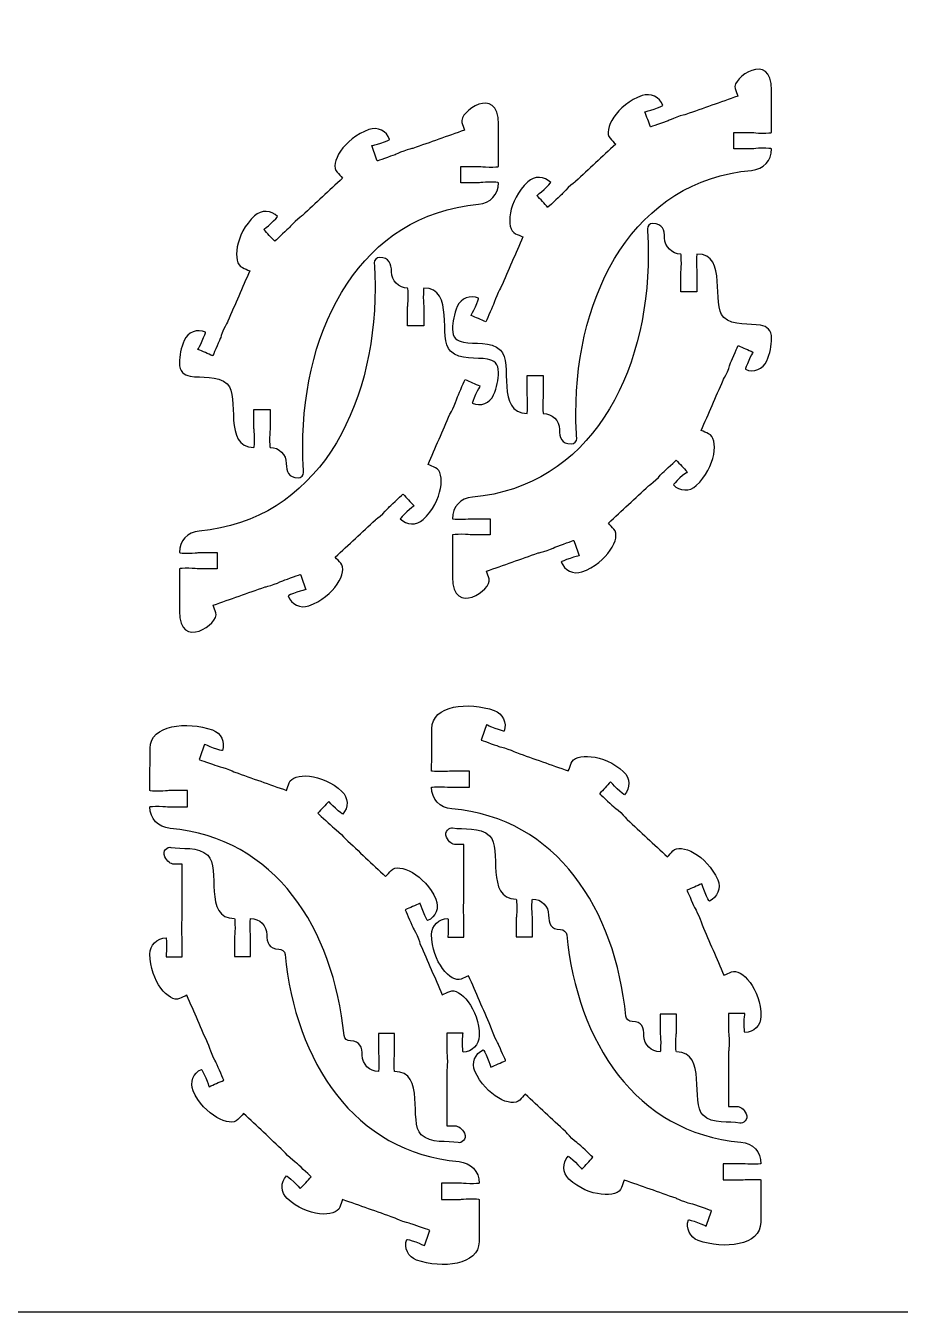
# Model space of a CAD drawing. Extents: x 0 to 580, y 0 to 450.
# Drawn here: x 255.8 to 418, y 0.2 to 238.6 of the extents above; entities that cross this region are included whole.
import ezdxf

# ---------------------------------------------------------------- set-up
doc = ezdxf.new("R2010")
doc.units = 0
doc.header["$MEASUREMENT"] = 0
doc.layers.add('DEFAULT', color=18, linetype='CONTINUOUS')

msp = doc.modelspace()

# ---------------------------------------------------------------- linework, layer by layer
at = {"layer": 'DEFAULT', "color": 18}
msp.add_lwpolyline([(580.18, 0.18), (0.18, 0.18), (0.18, 450.18), (580.18, 450.18)], close=True, dxfattribs=at)
at = {"layer": 'DEFAULT', "color": 1}
for points, knots in [([(354.82, 163.76), (354.82, 165.42), (353.47, 166.76), (351.82, 166.76), (351.76, 166.76), (351.72, 167.54), (351.72, 168.51), (351.72, 169.48), (351.82, 170.09), (351.82, 170.26), (351.82, 171.43), (351.82, 172.6), (351.82, 173.76), (350.82, 173.76), (349.82, 173.76), (348.82, 173.76), (348.82, 172.6), (348.82, 171.43), (348.82, 170.26), (348.82, 170.09), (348.92, 169.48), (348.92, 168.51), (348.92, 167.54), (348.87, 166.76), (348.82, 166.76), (342.93, 166.76), (346.31, 176.17), (343.87, 178.5), (342.09, 180.19), (339.04, 179.57), (337.02, 179.96), (335.82, 180.19), (334.98, 180.78), (334.98, 182.4), (335, 183.74), (335.27, 185.18), (335.88, 186.58), (336.54, 188.1), (338.31, 188.79), (339.83, 188.13), (339.88, 188.11), (339.61, 187.37), (339.22, 186.49), (338.83, 185.6), (338.5, 185.08), (338.43, 184.92), (339.35, 184.52), (340.26, 184.12), (341.18, 183.72), (341.18, 183.72), (342.23, 186.13), (342.58, 186.93), (342.65, 187.1), (342.8, 187.69), (343.19, 188.58), (343.57, 189.47), (343.92, 190.02), (343.97, 190.14), (345.33, 193.25), (346.68, 196.36), (348.04, 199.47), (347.58, 199.67), (347.12, 199.87), (346.66, 200.07), (344.77, 200.89), (345.29, 206.28), (348.95, 209.68), (350.16, 210.81), (352.05, 210.75), (353.19, 209.53), (353.22, 209.49), (352.68, 208.93), (351.97, 208.27), (351.26, 207.61), (350.75, 207.27), (350.63, 207.15), (351.31, 206.42), (351.99, 205.68), (352.67, 204.95), (352.67, 204.95), (354.59, 206.74), (355.23, 207.34), (355.36, 207.46), (355.73, 207.94), (356.44, 208.6), (357.15, 209.26), (357.7, 209.63), (357.79, 209.72), (360.27, 212.03), (362.76, 214.35), (365.24, 216.66), (364.9, 217.02), (364.56, 217.39), (364.21, 217.76), (362.8, 219.27), (365.43, 224), (370.15, 225.66), (371.71, 226.21), (373.42, 225.39), (373.98, 223.83), (373.99, 223.78), (373.27, 223.48), (372.36, 223.15), (371.45, 222.83), (370.84, 222.73), (370.67, 222.67), (371.01, 221.72), (371.34, 220.78), (371.67, 219.84), (371.67, 219.84), (374.15, 220.71), (374.97, 221), (375.14, 221.06), (375.68, 221.35), (376.59, 221.67), (377.5, 222), (378.15, 222.12), (378.27, 222.17), (381.47, 223.29), (384.67, 224.42), (387.87, 225.55), (387.7, 226.02), (387.53, 226.49), (387.37, 226.96), (386.68, 228.91), (394.15, 234.11), (394.15, 226.65), (394.15, 224.03), (394.15, 221.42), (394.15, 218.81), (394.15, 218.75), (393.37, 218.7), (392.4, 218.7), (391.44, 218.7), (390.83, 218.81), (390.65, 218.81), (389.49, 218.81), (388.32, 218.81), (387.15, 218.81), (387.15, 217.81), (387.15, 216.81), (387.15, 215.8), (388.32, 215.8), (389.49, 215.8), (390.65, 215.8), (390.83, 215.8), (391.44, 215.91), (392.4, 215.91), (393.37, 215.91), (394.15, 215.86), (394.15, 215.8), (394.15, 213.59), (392.66, 212), (390.45, 211.8), (368.78, 209.91), (357.86, 189.27), (357.86, 166.76), (357.86, 165.2), (357.91, 163.65), (358.02, 162.12), (358.06, 161.55), (357.57, 161.12), (357.01, 161.12), (355.2, 161.12), (354.82, 162.3), (354.82, 163.76)], [1, 1, 1, 1, 2, 2, 2, 3, 3, 3, 4, 4, 4, 13.921, 13.921, 13.921, 22.425, 22.425, 22.425, 32.346, 32.346, 32.346, 33.346, 33.346, 33.346, 34.346, 34.346, 34.346, 35.346, 35.346, 35.346, 36.346, 36.346, 36.346, 37.346, 37.346, 37.346, 38.346, 38.346, 38.346, 39.346, 39.346, 39.346, 40.346, 40.346, 40.346, 41.346, 41.346, 41.346, 49.845653, 49.845653, 49.845653, 50.845653, 50.845653, 50.845653, 51.845653, 51.845653, 51.845653, 52.845653, 52.845653, 52.845653, 81.686319, 81.686319, 81.686319, 85.931563, 85.931563, 85.931563, 86.931563, 86.931563, 86.931563, 87.931563, 87.931563, 87.931563, 88.931563, 88.931563, 88.931563, 89.931563, 89.931563, 89.931563, 98.429357, 98.429357, 98.429357, 99.429357, 99.429357, 99.429357, 100.429357, 100.429357, 100.429357, 101.429357, 101.429357, 101.429357, 130.276327, 130.276327, 130.276327, 134.528633, 134.528633, 134.528633, 135.528633, 135.528633, 135.528633, 136.528633, 136.528633, 136.528633, 137.528633, 137.528633, 137.528633, 138.528633, 138.528633, 138.528633, 147.033296, 147.033296, 147.033296, 148.033296, 148.033296, 148.033296, 149.033296, 149.033296, 149.033296, 150.033296, 150.033296, 150.033296, 178.87438, 178.87438, 178.87438, 183.128378, 183.128378, 183.128378, 184.128378, 184.128378, 184.128378, 206.348378, 206.348378, 206.348378, 207.348378, 207.348378, 207.348378, 208.348378, 208.348378, 208.348378, 218.268378, 218.268378, 218.268378, 226.778378, 226.778378, 226.778378, 236.698378, 236.698378, 236.698378, 237.698378, 237.698378, 237.698378, 238.698378, 238.698378, 238.698378, 239.698378, 239.698378, 239.698378, 240.698378, 240.698378, 240.698378, 241.698378, 241.698378, 241.698378, 242.698378, 242.698378, 242.698378, 243.698378, 243.698378, 243.698378, 243.698378]), ([(304.17, 157.47), (304.17, 159.13), (302.83, 160.47), (301.17, 160.47), (301.12, 160.47), (301.07, 161.26), (301.07, 162.22), (301.07, 163.19), (301.17, 163.8), (301.17, 163.97), (301.17, 165.14), (301.17, 166.31), (301.17, 167.47), (300.17, 167.47), (299.17, 167.47), (298.17, 167.47), (298.17, 166.31), (298.17, 165.14), (298.17, 163.97), (298.17, 163.8), (298.27, 163.19), (298.27, 162.22), (298.27, 161.26), (298.23, 160.47), (298.17, 160.47), (292.29, 160.47), (295.66, 169.88), (293.22, 172.21), (291.44, 173.9), (288.39, 173.28), (286.37, 173.67), (285.17, 173.9), (284.34, 174.49), (284.34, 176.11), (284.36, 177.45), (284.63, 178.89), (285.23, 180.29), (285.89, 181.81), (287.66, 182.5), (289.18, 181.84), (289.23, 181.82), (288.96, 181.08), (288.57, 180.2), (288.19, 179.31), (287.86, 178.79), (287.79, 178.63), (288.7, 178.23), (289.62, 177.83), (290.53, 177.43), (290.53, 177.43), (291.58, 179.84), (291.93, 180.64), (292, 180.81), (292.15, 181.4), (292.54, 182.29), (292.93, 183.18), (293.28, 183.73), (293.33, 183.85), (294.68, 186.96), (296.04, 190.07), (297.39, 193.18), (296.93, 193.38), (296.48, 193.58), (296.02, 193.78), (294.12, 194.6), (294.64, 199.99), (298.3, 203.39), (299.52, 204.52), (301.41, 204.46), (302.54, 203.24), (302.58, 203.2), (302.04, 202.64), (301.33, 201.98), (300.62, 201.32), (300.11, 200.98), (299.98, 200.86), (300.66, 200.13), (301.34, 199.39), (302.02, 198.66), (302.02, 198.66), (303.94, 200.45), (304.58, 201.05), (304.72, 201.17), (305.09, 201.65), (305.8, 202.31), (306.51, 202.97), (307.05, 203.34), (307.15, 203.43), (309.63, 205.74), (312.11, 208.06), (314.59, 210.37), (314.25, 210.73), (313.91, 211.1), (313.57, 211.47), (312.16, 212.98), (314.79, 217.71), (319.5, 219.37), (321.07, 219.92), (322.78, 219.1), (323.33, 217.54), (323.35, 217.49), (322.63, 217.19), (321.71, 216.86), (320.8, 216.54), (320.19, 216.44), (320.03, 216.38), (320.36, 215.43), (320.69, 214.49), (321.03, 213.55), (321.03, 213.55), (323.5, 214.42), (324.33, 214.71), (324.49, 214.77), (325.03, 215.06), (325.95, 215.39), (326.86, 215.71), (327.5, 215.83), (327.63, 215.88), (330.83, 217), (334.03, 218.13), (337.22, 219.26), (337.06, 219.73), (336.89, 220.2), (336.72, 220.67), (336.04, 222.62), (343.51, 227.82), (343.51, 220.36), (343.51, 217.74), (343.51, 215.13), (343.51, 212.52), (343.51, 212.46), (342.72, 212.41), (341.76, 212.41), (340.79, 212.41), (340.18, 212.52), (340.01, 212.52), (338.84, 212.52), (337.67, 212.52), (336.51, 212.52), (336.51, 211.52), (336.51, 210.52), (336.51, 209.51), (337.67, 209.51), (338.84, 209.51), (340.01, 209.51), (340.18, 209.51), (340.79, 209.62), (341.76, 209.62), (342.72, 209.62), (343.51, 209.57), (343.51, 209.51), (343.51, 207.3), (342.01, 205.71), (339.81, 205.51), (318.13, 203.62), (307.21, 182.98), (307.21, 160.47), (307.21, 158.91), (307.27, 157.36), (307.37, 155.83), (307.41, 155.26), (306.92, 154.83), (306.37, 154.83), (304.56, 154.83), (304.17, 156.01), (304.17, 157.47)], [1, 1, 1, 1, 2, 2, 2, 3, 3, 3, 4, 4, 4, 13.922, 13.922, 13.922, 22.426, 22.426, 22.426, 32.348, 32.348, 32.348, 33.348, 33.348, 33.348, 34.348, 34.348, 34.348, 35.348, 35.348, 35.348, 36.348, 36.348, 36.348, 37.348, 37.348, 37.348, 38.348, 38.348, 38.348, 39.348, 39.348, 39.348, 40.348, 40.348, 40.348, 41.348, 41.348, 41.348, 49.847653, 49.847653, 49.847653, 50.847653, 50.847653, 50.847653, 51.847653, 51.847653, 51.847653, 52.847653, 52.847653, 52.847653, 81.688319, 81.688319, 81.688319, 85.933563, 85.933563, 85.933563, 86.933563, 86.933563, 86.933563, 87.933563, 87.933563, 87.933563, 88.933563, 88.933563, 88.933563, 89.933563, 89.933563, 89.933563, 98.431357, 98.431357, 98.431357, 99.431357, 99.431357, 99.431357, 100.431357, 100.431357, 100.431357, 101.431357, 101.431357, 101.431357, 130.278327, 130.278327, 130.278327, 134.530633, 134.530633, 134.530633, 135.530633, 135.530633, 135.530633, 136.530633, 136.530633, 136.530633, 137.530633, 137.530633, 137.530633, 138.530633, 138.530633, 138.530633, 147.035296, 147.035296, 147.035296, 148.035296, 148.035296, 148.035296, 149.035296, 149.035296, 149.035296, 150.035296, 150.035296, 150.035296, 178.87638, 178.87638, 178.87638, 183.130378, 183.130378, 183.130378, 184.130378, 184.130378, 184.130378, 206.350378, 206.350378, 206.350378, 207.350378, 207.350378, 207.350378, 208.350378, 208.350378, 208.350378, 218.270378, 218.270378, 218.270378, 226.780378, 226.780378, 226.780378, 236.700378, 236.700378, 236.700378, 237.700378, 237.700378, 237.700378, 238.700378, 238.700378, 238.700378, 239.700378, 239.700378, 239.700378, 240.700378, 240.700378, 240.700378, 241.700378, 241.700378, 241.700378, 242.700378, 242.700378, 242.700378, 243.700378, 243.700378, 243.700378, 243.700378]), ([(374.32, 199.29), (374.32, 197.63), (375.66, 196.29), (377.32, 196.29), (377.37, 196.29), (377.42, 195.51), (377.42, 194.54), (377.42, 193.57), (377.32, 192.97), (377.32, 192.79), (377.32, 191.63), (377.32, 190.46), (377.32, 189.29), (378.32, 189.29), (379.32, 189.29), (380.32, 189.29), (380.32, 190.46), (380.32, 191.63), (380.32, 192.79), (380.32, 192.97), (380.22, 193.57), (380.22, 194.54), (380.22, 195.51), (380.26, 196.29), (380.32, 196.29), (386.2, 196.29), (382.83, 186.88), (385.27, 184.56), (387.05, 182.87), (390.1, 183.48), (392.12, 183.09), (393.31, 182.86), (394.15, 182.28), (394.15, 180.66), (394.13, 179.32), (393.86, 177.87), (393.26, 176.48), (392.6, 174.96), (390.83, 174.26), (389.31, 174.93), (389.26, 174.95), (389.53, 175.68), (389.92, 176.57), (390.3, 177.45), (390.63, 177.97), (390.7, 178.13), (389.79, 178.53), (388.87, 178.93), (387.96, 179.33), (387.96, 179.33), (386.91, 176.93), (386.56, 176.12), (386.49, 175.96), (386.34, 175.37), (385.95, 174.48), (385.56, 173.59), (385.21, 173.03), (385.16, 172.91), (383.81, 169.81), (382.45, 166.7), (381.1, 163.59), (381.56, 163.39), (382.01, 163.19), (382.47, 162.99), (384.37, 162.16), (383.85, 156.78), (380.19, 153.37), (378.97, 152.24), (377.08, 152.31), (375.95, 153.52), (375.91, 153.56), (376.45, 154.13), (377.16, 154.79), (377.87, 155.44), (378.38, 155.79), (378.51, 155.91), (377.83, 156.64), (377.15, 157.37), (376.47, 158.1), (376.47, 158.1), (374.55, 156.31), (373.91, 155.72), (373.77, 155.6), (373.4, 155.11), (372.69, 154.45), (371.98, 153.79), (371.44, 153.42), (371.34, 153.33), (368.86, 151.02), (366.38, 148.71), (363.9, 146.4), (364.24, 146.03), (364.58, 145.66), (364.92, 145.3), (366.33, 143.79), (363.7, 139.05), (358.99, 137.39), (357.42, 136.84), (355.71, 137.66), (355.16, 139.22), (355.14, 139.27), (355.86, 139.58), (356.78, 139.9), (357.69, 140.22), (358.29, 140.33), (358.46, 140.39), (358.13, 141.33), (357.8, 142.27), (357.46, 143.22), (357.46, 143.22), (354.99, 142.34), (354.16, 142.05), (354, 141.99), (353.46, 141.7), (352.54, 141.38), (351.63, 141.06), (350.99, 140.93), (350.86, 140.89), (347.66, 139.76), (344.46, 138.63), (341.27, 137.51), (341.43, 137.03), (341.6, 136.56), (341.77, 136.09), (342.45, 134.14), (334.98, 128.95), (334.98, 136.41), (334.98, 139.02), (334.98, 141.63), (334.98, 144.25), (334.98, 144.3), (335.77, 144.35), (336.73, 144.35), (337.7, 144.35), (338.31, 144.25), (338.48, 144.25), (339.65, 144.25), (340.82, 144.25), (341.98, 144.25), (341.98, 145.25), (341.98, 146.25), (341.98, 147.25), (340.82, 147.25), (339.65, 147.25), (338.48, 147.25), (338.31, 147.25), (337.7, 147.15), (336.73, 147.15), (335.77, 147.15), (334.98, 147.19), (334.98, 147.25), (334.98, 149.46), (336.48, 151.06), (338.68, 151.25), (360.36, 153.15), (371.28, 173.79), (371.28, 196.29), (371.28, 197.85), (371.22, 199.4), (371.12, 200.94), (371.08, 201.5), (371.57, 201.94), (372.12, 201.94), (373.93, 201.94), (374.32, 200.75), (374.32, 199.29)], [1, 1, 1, 1, 2, 2, 2, 3, 3, 3, 4, 4, 4, 13.921, 13.921, 13.921, 22.425, 22.425, 22.425, 32.346, 32.346, 32.346, 33.346, 33.346, 33.346, 34.346, 34.346, 34.346, 35.346, 35.346, 35.346, 36.346, 36.346, 36.346, 37.346, 37.346, 37.346, 38.346, 38.346, 38.346, 39.346, 39.346, 39.346, 40.346, 40.346, 40.346, 41.346, 41.346, 41.346, 49.845653, 49.845653, 49.845653, 50.845653, 50.845653, 50.845653, 51.845653, 51.845653, 51.845653, 52.845653, 52.845653, 52.845653, 81.686319, 81.686319, 81.686319, 85.931563, 85.931563, 85.931563, 86.931563, 86.931563, 86.931563, 87.931563, 87.931563, 87.931563, 88.931563, 88.931563, 88.931563, 89.931563, 89.931563, 89.931563, 98.429357, 98.429357, 98.429357, 99.429357, 99.429357, 99.429357, 100.429357, 100.429357, 100.429357, 101.429357, 101.429357, 101.429357, 130.276327, 130.276327, 130.276327, 134.528633, 134.528633, 134.528633, 135.528633, 135.528633, 135.528633, 136.528633, 136.528633, 136.528633, 137.528633, 137.528633, 137.528633, 138.528633, 138.528633, 138.528633, 147.033296, 147.033296, 147.033296, 148.033296, 148.033296, 148.033296, 149.033296, 149.033296, 149.033296, 150.033296, 150.033296, 150.033296, 178.87438, 178.87438, 178.87438, 183.128378, 183.128378, 183.128378, 184.128378, 184.128378, 184.128378, 206.348378, 206.348378, 206.348378, 207.348378, 207.348378, 207.348378, 208.348378, 208.348378, 208.348378, 218.268378, 218.268378, 218.268378, 226.778378, 226.778378, 226.778378, 236.698378, 236.698378, 236.698378, 237.698378, 237.698378, 237.698378, 238.698378, 238.698378, 238.698378, 239.698378, 239.698378, 239.698378, 240.698378, 240.698378, 240.698378, 241.698378, 241.698378, 241.698378, 242.698378, 242.698378, 242.698378, 243.698378, 243.698378, 243.698378, 243.698378]), ([(323.67, 193), (323.67, 191.34), (325.01, 190), (326.67, 190), (326.73, 190), (326.77, 189.22), (326.77, 188.25), (326.77, 187.29), (326.67, 186.68), (326.67, 186.5), (326.67, 185.34), (326.67, 184.17), (326.67, 183), (327.67, 183), (328.67, 183), (329.67, 183), (329.67, 184.17), (329.67, 185.34), (329.67, 186.5), (329.67, 186.68), (329.57, 187.29), (329.57, 188.25), (329.57, 189.22), (329.62, 190), (329.67, 190), (335.56, 190), (332.18, 180.59), (334.62, 178.27), (336.4, 176.58), (339.45, 177.19), (341.47, 176.8), (342.67, 176.57), (343.51, 175.99), (343.51, 174.37), (343.49, 173.03), (343.22, 171.58), (342.61, 170.19), (341.95, 168.67), (340.18, 167.97), (338.66, 168.64), (338.61, 168.66), (338.88, 169.39), (339.27, 170.28), (339.66, 171.16), (339.99, 171.68), (340.06, 171.84), (339.14, 172.24), (338.23, 172.64), (337.31, 173.04), (337.31, 173.04), (336.26, 170.64), (335.91, 169.83), (335.84, 169.67), (335.69, 169.08), (335.3, 168.19), (334.92, 167.3), (334.57, 166.74), (334.52, 166.62), (333.16, 163.52), (331.81, 160.41), (330.45, 157.3), (330.91, 157.1), (331.37, 156.9), (331.83, 156.7), (333.72, 155.87), (333.2, 150.49), (329.54, 147.08), (328.33, 145.95), (326.44, 146.02), (325.3, 147.23), (325.27, 147.27), (325.81, 147.84), (326.52, 148.5), (327.23, 149.16), (327.74, 149.5), (327.86, 149.62), (327.18, 150.35), (326.5, 151.08), (325.82, 151.81), (325.82, 151.81), (323.9, 150.02), (323.26, 149.43), (323.13, 149.31), (322.76, 148.82), (322.05, 148.16), (321.34, 147.5), (320.79, 147.13), (320.7, 147.04), (318.22, 144.73), (315.73, 142.42), (313.25, 140.11), (313.59, 139.74), (313.93, 139.37), (314.27, 139.01), (315.69, 137.5), (313.06, 132.77), (308.34, 131.1), (306.78, 130.55), (305.07, 131.37), (304.51, 132.93), (304.5, 132.98), (305.22, 133.29), (306.13, 133.61), (307.04, 133.93), (307.65, 134.04), (307.82, 134.1), (307.48, 135.04), (307.15, 135.98), (306.82, 136.93), (306.82, 136.93), (304.34, 136.05), (303.52, 135.76), (303.35, 135.7), (302.81, 135.41), (301.9, 135.09), (300.99, 134.77), (300.34, 134.64), (300.22, 134.6), (297.02, 133.47), (293.82, 132.34), (290.62, 131.22), (290.79, 130.74), (290.96, 130.27), (291.12, 129.8), (291.81, 127.85), (284.34, 122.66), (284.34, 130.12), (284.34, 132.73), (284.34, 135.35), (284.34, 137.96), (284.34, 138.01), (285.12, 138.06), (286.09, 138.06), (287.05, 138.06), (287.66, 137.96), (287.84, 137.96), (289, 137.96), (290.17, 137.96), (291.34, 137.96), (291.34, 138.96), (291.34, 139.96), (291.34, 140.96), (290.17, 140.96), (289, 140.96), (287.84, 140.96), (287.66, 140.96), (287.05, 140.86), (286.09, 140.86), (285.12, 140.86), (284.34, 140.9), (284.34, 140.96), (284.34, 143.17), (285.83, 144.77), (288.04, 144.96), (309.71, 146.86), (320.63, 167.5), (320.63, 190), (320.63, 191.56), (320.58, 193.11), (320.47, 194.65), (320.43, 195.21), (320.92, 195.65), (321.47, 195.65), (323.28, 195.65), (323.67, 194.47), (323.67, 193)], [1, 1, 1, 1, 2, 2, 2, 3, 3, 3, 4, 4, 4, 13.921, 13.921, 13.921, 22.425, 22.425, 22.425, 32.346, 32.346, 32.346, 33.346, 33.346, 33.346, 34.346, 34.346, 34.346, 35.346, 35.346, 35.346, 36.346, 36.346, 36.346, 37.346, 37.346, 37.346, 38.346, 38.346, 38.346, 39.346, 39.346, 39.346, 40.346, 40.346, 40.346, 41.346, 41.346, 41.346, 49.845653, 49.845653, 49.845653, 50.845653, 50.845653, 50.845653, 51.845653, 51.845653, 51.845653, 52.845653, 52.845653, 52.845653, 81.686319, 81.686319, 81.686319, 85.931563, 85.931563, 85.931563, 86.931563, 86.931563, 86.931563, 87.931563, 87.931563, 87.931563, 88.931563, 88.931563, 88.931563, 89.931563, 89.931563, 89.931563, 98.429357, 98.429357, 98.429357, 99.429357, 99.429357, 99.429357, 100.429357, 100.429357, 100.429357, 101.429357, 101.429357, 101.429357, 130.276327, 130.276327, 130.276327, 134.528633, 134.528633, 134.528633, 135.528633, 135.528633, 135.528633, 136.528633, 136.528633, 136.528633, 137.528633, 137.528633, 137.528633, 138.528633, 138.528633, 138.528633, 147.033296, 147.033296, 147.033296, 148.033296, 148.033296, 148.033296, 149.033296, 149.033296, 149.033296, 150.033296, 150.033296, 150.033296, 178.87438, 178.87438, 178.87438, 183.128378, 183.128378, 183.128378, 184.128378, 184.128378, 184.128378, 206.348378, 206.348378, 206.348378, 207.348378, 207.348378, 207.348378, 208.348378, 208.348378, 208.348378, 218.268378, 218.268378, 218.268378, 226.778378, 226.778378, 226.778378, 236.698378, 236.698378, 236.698378, 237.698378, 237.698378, 237.698378, 238.698378, 238.698378, 238.698378, 239.698378, 239.698378, 239.698378, 240.698378, 240.698378, 240.698378, 241.698378, 241.698378, 241.698378, 242.698378, 242.698378, 242.698378, 243.698378, 243.698378, 243.698378, 243.698378]), ([(370.49, 51.43), (370.49, 49.77), (371.83, 48.43), (373.49, 48.43), (373.54, 48.43), (373.59, 49.21), (373.59, 50.18), (373.59, 51.14), (373.49, 51.75), (373.49, 51.93), (373.49, 53.09), (373.49, 54.26), (373.49, 55.43), (374.49, 55.43), (375.49, 55.43), (376.49, 55.43), (376.49, 54.26), (376.49, 53.09), (376.49, 51.93), (376.49, 51.75), (376.39, 51.14), (376.39, 50.18), (376.39, 49.21), (376.43, 48.43), (376.49, 48.43), (382.37, 48.43), (379, 39.02), (381.44, 36.69), (383.21, 35), (386.27, 35.62), (388.29, 35.23), (388.81, 35.1), (389.97, 35.85), (389.42, 36.98), (389, 37.85), (388.33, 38.34), (387.68, 38.34), (387.18, 38.34), (386.68, 38.34), (386.18, 38.34), (386.18, 41.73), (386.18, 45.13), (386.18, 48.52), (386.18, 48.65), (386.28, 49.3), (386.28, 50.27), (386.28, 51.24), (386.18, 51.84), (386.18, 52.02), (386.18, 53.18), (386.18, 54.35), (386.18, 55.52), (387.18, 55.52), (388.18, 55.52), (389.18, 55.52), (389.18, 55.34), (389.08, 54.73), (389.08, 53.77), (389.08, 52.8), (389.13, 52.02), (389.18, 52.02), (390.84, 52.02), (392.18, 53.36), (392.18, 55.02), (392.18, 60.02), (388.59, 64.07), (386.7, 63.24), (386.24, 63.04), (385.78, 62.84), (385.32, 62.64), (383.97, 65.75), (382.61, 68.86), (381.26, 71.97), (381.2, 72.09), (381.04, 72.73), (380.65, 73.62), (380.26, 74.5), (379.93, 75.02), (379.86, 75.18), (379.51, 75.98), (378.46, 78.39), (378.46, 78.39), (379.38, 78.79), (380.3, 79.19), (381.21, 79.58), (381.28, 79.42), (381.43, 78.83), (381.82, 77.94), (382.21, 77.05), (382.56, 76.36), (382.61, 76.38), (384.13, 77.04), (384.82, 78.8), (384.16, 80.33), (382.16, 84.91), (377.26, 87.19), (375.85, 85.67), (375.51, 85.31), (375.17, 84.94), (374.83, 84.58), (372.35, 86.89), (369.86, 89.2), (367.38, 91.51), (367.29, 91.6), (366.88, 92.11), (366.17, 92.77), (365.46, 93.43), (364.95, 93.78), (364.82, 93.9), (364.18, 94.49), (362.26, 96.28), (362.26, 96.28), (362.94, 97.01), (363.62, 97.74), (364.3, 98.48), (364.43, 98.36), (364.81, 97.87), (365.52, 97.21), (366.23, 96.55), (366.83, 96.05), (366.86, 96.09), (367.99, 97.3), (367.93, 99.2), (366.71, 100.33), (363.05, 103.74), (357.65, 103.87), (356.96, 101.92), (356.8, 101.45), (356.63, 100.98), (356.46, 100.5), (353.26, 101.63), (350.06, 102.76), (346.87, 103.89), (346.74, 103.93), (346.16, 104.24), (345.25, 104.56), (344.34, 104.89), (343.73, 104.99), (343.56, 105.05), (342.74, 105.34), (340.27, 106.22), (340.27, 106.22), (340.6, 107.16), (340.93, 108.1), (341.26, 109.04), (341.43, 108.98), (341.97, 108.69), (342.88, 108.37), (343.79, 108.05), (344.54, 107.83), (344.56, 107.88), (345.11, 109.44), (344.29, 111.15), (342.73, 111.71), (338.01, 113.37), (331.15, 112.73), (331.15, 108.31), (331.14, 105.7), (331.13, 103.08), (331.11, 100.47), (331.11, 100.42), (331.9, 100.37), (332.86, 100.37), (333.83, 100.37), (334.44, 100.47), (334.61, 100.47), (335.78, 100.47), (336.95, 100.47), (338.11, 100.47), (338.11, 99.47), (338.11, 98.47), (338.11, 97.47), (336.95, 97.47), (335.78, 97.47), (334.61, 97.47), (334.44, 97.47), (333.83, 97.57), (332.86, 97.57), (331.9, 97.57), (331.11, 97.52), (331.11, 97.47), (331.11, 95.26), (332.65, 93.66), (334.85, 93.47), (354.37, 91.76), (365.17, 74.86), (367.12, 55.07), (367.17, 54.52), (367.74, 54.07), (368.29, 54.07), (370.1, 54.07), (370.49, 52.89), (370.49, 51.43)], [1, 1, 1, 1, 2, 2, 2, 3, 3, 3, 4, 4, 4, 13.922, 13.922, 13.922, 22.426, 22.426, 22.426, 32.348, 32.348, 32.348, 33.348, 33.348, 33.348, 34.348, 34.348, 34.348, 35.348, 35.348, 35.348, 36.348, 36.348, 36.348, 37.348, 37.348, 37.348, 38.348, 38.348, 38.348, 42.598, 42.598, 42.598, 71.448, 71.448, 71.448, 72.448, 72.448, 72.448, 73.448, 73.448, 73.448, 83.368, 83.368, 83.368, 91.868, 91.868, 91.868, 92.868, 92.868, 92.868, 93.868, 93.868, 93.868, 94.868, 94.868, 94.868, 95.868, 95.868, 95.868, 100.122409, 100.122409, 100.122409, 128.963075, 128.963075, 128.963075, 129.963075, 129.963075, 129.963075, 130.963075, 130.963075, 130.963075, 131.963075, 131.963075, 131.963075, 140.458733, 140.458733, 140.458733, 141.458733, 141.458733, 141.458733, 142.458733, 142.458733, 142.458733, 143.458733, 143.458733, 143.458733, 144.458733, 144.458733, 144.458733, 148.711038, 148.711038, 148.711038, 177.550691, 177.550691, 177.550691, 178.550691, 178.550691, 178.550691, 179.550691, 179.550691, 179.550691, 180.550691, 180.550691, 180.550691, 189.048485, 189.048485, 189.048485, 190.048485, 190.048485, 190.048485, 191.048485, 191.048485, 191.048485, 192.048485, 192.048485, 192.048485, 193.048485, 193.048485, 193.048485, 197.302483, 197.302483, 197.302483, 226.143567, 226.143567, 226.143567, 227.143567, 227.143567, 227.143567, 228.143567, 228.143567, 228.143567, 229.143567, 229.143567, 229.143567, 237.64823, 237.64823, 237.64823, 238.64823, 238.64823, 238.64823, 239.64823, 239.64823, 239.64823, 240.64823, 240.64823, 240.64823, 241.64823, 241.64823, 241.64823, 263.878503, 263.878503, 263.878503, 264.878503, 264.878503, 264.878503, 265.878503, 265.878503, 265.878503, 275.798503, 275.798503, 275.798503, 284.298503, 284.298503, 284.298503, 294.218503, 294.218503, 294.218503, 295.218503, 295.218503, 295.218503, 296.218503, 296.218503, 296.218503, 297.218503, 297.218503, 297.218503, 298.218503, 298.218503, 298.218503, 299.218503, 299.218503, 299.218503, 300.218503, 300.218503, 300.218503, 300.218503]), ([(318.25, 47.81), (318.25, 46.15), (319.59, 44.81), (321.25, 44.81), (321.3, 44.81), (321.35, 45.59), (321.35, 46.56), (321.35, 47.53), (321.25, 48.13), (321.25, 48.31), (321.25, 49.48), (321.25, 50.64), (321.25, 51.81), (322.25, 51.81), (323.25, 51.81), (324.25, 51.81), (324.25, 50.64), (324.25, 49.48), (324.25, 48.31), (324.25, 48.13), (324.15, 47.53), (324.15, 46.56), (324.15, 45.59), (324.19, 44.81), (324.25, 44.81), (330.13, 44.81), (326.75, 35.4), (329.2, 33.08), (330.97, 31.38), (334.02, 32), (336.05, 31.61), (336.56, 31.48), (337.73, 32.23), (337.18, 33.36), (336.76, 34.23), (336.09, 34.72), (335.44, 34.72), (334.94, 34.72), (334.44, 34.72), (333.94, 34.72), (333.94, 38.12), (333.94, 41.51), (333.94, 44.9), (333.94, 45.03), (334.04, 45.68), (334.04, 46.65), (334.04, 47.62), (333.94, 48.22), (333.94, 48.4), (333.94, 49.57), (333.94, 50.73), (333.94, 51.9), (334.94, 51.9), (335.94, 51.9), (336.94, 51.9), (336.94, 51.72), (336.84, 51.12), (336.84, 50.15), (336.84, 49.18), (336.89, 48.4), (336.94, 48.4), (338.6, 48.4), (339.94, 49.74), (339.94, 51.4), (339.94, 56.4), (336.35, 60.45), (334.46, 59.63), (334, 59.43), (333.54, 59.23), (333.08, 59.03), (331.73, 62.14), (330.37, 65.25), (329.02, 68.35), (328.96, 68.47), (328.8, 69.11), (328.41, 70), (328.02, 70.88), (327.69, 71.4), (327.62, 71.56), (327.27, 72.37), (326.22, 74.77), (326.22, 74.77), (327.14, 75.17), (328.05, 75.57), (328.97, 75.97), (329.04, 75.8), (329.19, 75.21), (329.58, 74.32), (329.97, 73.43), (330.32, 72.74), (330.37, 72.76), (331.89, 73.42), (332.58, 75.19), (331.92, 76.71), (329.92, 81.29), (325.02, 83.57), (323.61, 82.06), (323.27, 81.69), (322.93, 81.32), (322.58, 80.96), (320.1, 83.27), (317.62, 85.58), (315.14, 87.89), (315.05, 87.98), (314.64, 88.5), (313.93, 89.16), (313.22, 89.82), (312.71, 90.16), (312.58, 90.28), (311.94, 90.88), (310.02, 92.66), (310.02, 92.66), (310.7, 93.4), (311.38, 94.13), (312.06, 94.86), (312.19, 94.74), (312.57, 94.25), (313.28, 93.59), (313.98, 92.93), (314.59, 92.43), (314.62, 92.47), (315.75, 93.69), (315.68, 95.58), (314.47, 96.71), (310.81, 100.12), (305.4, 100.25), (304.72, 98.3), (304.55, 97.83), (304.39, 97.36), (304.22, 96.89), (301.02, 98.01), (297.82, 99.14), (294.62, 100.27), (294.5, 100.32), (293.92, 100.62), (293.01, 100.95), (292.09, 101.27), (291.49, 101.37), (291.32, 101.43), (290.5, 101.73), (288.02, 102.6), (288.02, 102.6), (288.36, 103.54), (288.69, 104.48), (289.02, 105.43), (289.19, 105.37), (289.73, 105.07), (290.64, 104.75), (291.55, 104.43), (292.3, 104.21), (292.32, 104.26), (292.87, 105.83), (292.05, 107.54), (290.49, 108.09), (285.77, 109.75), (278.91, 109.11), (278.91, 104.69), (278.9, 102.08), (278.89, 99.47), (278.87, 96.85), (278.87, 96.8), (279.66, 96.75), (280.62, 96.75), (281.59, 96.75), (282.2, 96.85), (282.37, 96.85), (283.54, 96.85), (284.7, 96.85), (285.87, 96.85), (285.87, 95.85), (285.87, 94.85), (285.87, 93.85), (284.7, 93.85), (283.54, 93.85), (282.37, 93.85), (282.2, 93.85), (281.59, 93.95), (280.62, 93.95), (279.66, 93.95), (278.87, 93.91), (278.87, 93.85), (278.87, 91.64), (280.41, 90.05), (282.61, 89.85), (302.13, 88.15), (312.93, 71.24), (314.88, 51.46), (314.93, 50.9), (315.49, 50.46), (316.05, 50.46), (317.86, 50.46), (318.25, 49.27), (318.25, 47.81)], [1, 1, 1, 1, 2, 2, 2, 3, 3, 3, 4, 4, 4, 13.922, 13.922, 13.922, 22.426, 22.426, 22.426, 32.348, 32.348, 32.348, 33.348, 33.348, 33.348, 34.348, 34.348, 34.348, 35.348, 35.348, 35.348, 36.348, 36.348, 36.348, 37.348, 37.348, 37.348, 38.348, 38.348, 38.348, 42.598, 42.598, 42.598, 71.448, 71.448, 71.448, 72.448, 72.448, 72.448, 73.448, 73.448, 73.448, 83.368, 83.368, 83.368, 91.868, 91.868, 91.868, 92.868, 92.868, 92.868, 93.868, 93.868, 93.868, 94.868, 94.868, 94.868, 95.868, 95.868, 95.868, 100.122409, 100.122409, 100.122409, 128.963075, 128.963075, 128.963075, 129.963075, 129.963075, 129.963075, 130.963075, 130.963075, 130.963075, 131.963075, 131.963075, 131.963075, 140.458733, 140.458733, 140.458733, 141.458733, 141.458733, 141.458733, 142.458733, 142.458733, 142.458733, 143.458733, 143.458733, 143.458733, 144.458733, 144.458733, 144.458733, 148.711038, 148.711038, 148.711038, 177.550691, 177.550691, 177.550691, 178.550691, 178.550691, 178.550691, 179.550691, 179.550691, 179.550691, 180.550691, 180.550691, 180.550691, 189.048485, 189.048485, 189.048485, 190.048485, 190.048485, 190.048485, 191.048485, 191.048485, 191.048485, 192.048485, 192.048485, 192.048485, 193.048485, 193.048485, 193.048485, 197.302483, 197.302483, 197.302483, 226.143567, 226.143567, 226.143567, 227.143567, 227.143567, 227.143567, 228.143567, 228.143567, 228.143567, 229.143567, 229.143567, 229.143567, 237.64823, 237.64823, 237.64823, 238.64823, 238.64823, 238.64823, 239.64823, 239.64823, 239.64823, 240.64823, 240.64823, 240.64823, 241.64823, 241.64823, 241.64823, 263.878503, 263.878503, 263.878503, 264.878503, 264.878503, 264.878503, 265.878503, 265.878503, 265.878503, 275.798503, 275.798503, 275.798503, 284.298503, 284.298503, 284.298503, 294.218503, 294.218503, 294.218503, 295.218503, 295.218503, 295.218503, 296.218503, 296.218503, 296.218503, 297.218503, 297.218503, 297.218503, 298.218503, 298.218503, 298.218503, 299.218503, 299.218503, 299.218503, 300.218503, 300.218503, 300.218503, 300.218503]), ([(352.81, 73.76), (352.81, 75.42), (351.46, 76.76), (349.81, 76.76), (349.75, 76.76), (349.71, 75.97), (349.71, 75.01), (349.71, 74.04), (349.81, 73.43), (349.81, 73.26), (349.81, 72.09), (349.81, 70.92), (349.81, 69.76), (348.81, 69.76), (347.81, 69.76), (346.81, 69.76), (346.81, 70.92), (346.81, 72.09), (346.81, 73.26), (346.81, 73.43), (346.91, 74.04), (346.91, 75.01), (346.91, 75.97), (346.86, 76.76), (346.81, 76.76), (340.92, 76.76), (344.3, 86.17), (341.86, 88.49), (340.08, 90.18), (337.03, 89.57), (335.01, 89.96), (334.49, 90.09), (333.32, 89.33), (333.87, 88.21), (334.3, 87.33), (334.96, 86.84), (335.61, 86.84), (336.11, 86.84), (336.61, 86.84), (337.11, 86.84), (337.11, 83.45), (337.11, 80.06), (337.11, 76.67), (337.11, 76.53), (337.01, 75.89), (337.01, 74.92), (337.01, 73.95), (337.11, 73.34), (337.11, 73.17), (337.11, 72), (337.11, 70.83), (337.11, 69.67), (336.11, 69.67), (335.11, 69.67), (334.11, 69.67), (334.11, 69.84), (334.21, 70.45), (334.21, 71.42), (334.21, 72.39), (334.17, 73.17), (334.11, 73.17), (332.45, 73.17), (331.11, 71.82), (331.11, 70.17), (331.11, 65.17), (334.7, 61.11), (336.6, 61.94), (337.05, 62.14), (337.51, 62.34), (337.97, 62.54), (339.33, 59.43), (340.68, 56.32), (342.04, 53.21), (342.09, 53.09), (342.25, 52.46), (342.64, 51.57), (343.03, 50.68), (343.36, 50.17), (343.43, 50.01), (343.78, 49.2), (344.83, 46.8), (344.83, 46.8), (343.91, 46.4), (343, 46), (342.08, 45.6), (342.01, 45.76), (341.86, 46.36), (341.48, 47.24), (341.09, 48.13), (340.73, 48.83), (340.68, 48.81), (339.16, 48.14), (338.47, 46.38), (339.13, 44.86), (341.13, 40.28), (346.03, 37.99), (347.44, 39.51), (347.79, 39.88), (348.13, 40.24), (348.47, 40.61), (350.95, 38.3), (353.43, 35.98), (355.91, 33.67), (356.01, 33.58), (356.42, 33.07), (357.12, 32.41), (357.83, 31.75), (358.34, 31.41), (358.47, 31.29), (359.11, 30.69), (361.03, 28.9), (361.03, 28.9), (360.35, 28.17), (359.67, 27.44), (358.99, 26.71), (358.86, 26.83), (358.49, 27.32), (357.78, 27.97), (357.07, 28.63), (356.46, 29.13), (356.43, 29.09), (355.3, 27.88), (355.37, 25.99), (356.58, 24.85), (360.24, 21.45), (365.65, 21.31), (366.33, 23.27), (366.5, 23.74), (366.67, 24.21), (366.83, 24.68), (370.03, 23.55), (373.23, 22.42), (376.43, 21.3), (376.55, 21.25), (377.13, 20.94), (378.04, 20.62), (378.96, 20.3), (379.56, 20.19), (379.73, 20.13), (380.55, 19.84), (383.03, 18.97), (383.03, 18.97), (382.7, 18.03), (382.36, 17.08), (382.03, 16.14), (381.86, 16.2), (381.32, 16.5), (380.41, 16.82), (379.5, 17.14), (378.75, 17.35), (378.73, 17.3), (378.18, 15.74), (379, 14.03), (380.56, 13.48), (385.28, 11.81), (392.14, 12.46), (392.14, 16.87), (392.15, 19.49), (392.17, 22.1), (392.18, 24.72), (392.18, 24.77), (391.4, 24.81), (390.43, 24.81), (389.46, 24.81), (388.85, 24.72), (388.68, 24.72), (387.51, 24.72), (386.35, 24.72), (385.18, 24.72), (385.18, 25.71), (385.18, 26.71), (385.18, 27.71), (386.35, 27.71), (387.51, 27.71), (388.68, 27.71), (388.85, 27.71), (389.46, 27.61), (390.43, 27.61), (391.4, 27.61), (392.18, 27.66), (392.18, 27.71), (392.18, 29.93), (390.65, 31.52), (388.44, 31.71), (368.92, 33.42), (358.12, 50.33), (356.17, 70.11), (356.12, 70.67), (355.56, 71.11), (355, 71.11), (353.19, 71.11), (352.81, 72.29), (352.81, 73.76)], [1, 1, 1, 1, 2, 2, 2, 3, 3, 3, 4, 4, 4, 13.922, 13.922, 13.922, 22.426, 22.426, 22.426, 32.348, 32.348, 32.348, 33.348, 33.348, 33.348, 34.348, 34.348, 34.348, 35.348, 35.348, 35.348, 36.348, 36.348, 36.348, 37.348, 37.348, 37.348, 38.348, 38.348, 38.348, 42.598, 42.598, 42.598, 71.448, 71.448, 71.448, 72.448, 72.448, 72.448, 73.448, 73.448, 73.448, 83.368, 83.368, 83.368, 91.868, 91.868, 91.868, 92.868, 92.868, 92.868, 93.868, 93.868, 93.868, 94.868, 94.868, 94.868, 95.868, 95.868, 95.868, 100.122409, 100.122409, 100.122409, 128.963075, 128.963075, 128.963075, 129.963075, 129.963075, 129.963075, 130.963075, 130.963075, 130.963075, 131.963075, 131.963075, 131.963075, 140.458733, 140.458733, 140.458733, 141.458733, 141.458733, 141.458733, 142.458733, 142.458733, 142.458733, 143.458733, 143.458733, 143.458733, 144.458733, 144.458733, 144.458733, 148.711038, 148.711038, 148.711038, 177.550691, 177.550691, 177.550691, 178.550691, 178.550691, 178.550691, 179.550691, 179.550691, 179.550691, 180.550691, 180.550691, 180.550691, 189.048485, 189.048485, 189.048485, 190.048485, 190.048485, 190.048485, 191.048485, 191.048485, 191.048485, 192.048485, 192.048485, 192.048485, 193.048485, 193.048485, 193.048485, 197.302483, 197.302483, 197.302483, 226.143567, 226.143567, 226.143567, 227.143567, 227.143567, 227.143567, 228.143567, 228.143567, 228.143567, 229.143567, 229.143567, 229.143567, 237.64823, 237.64823, 237.64823, 238.64823, 238.64823, 238.64823, 239.64823, 239.64823, 239.64823, 240.64823, 240.64823, 240.64823, 241.64823, 241.64823, 241.64823, 263.878503, 263.878503, 263.878503, 264.878503, 264.878503, 264.878503, 265.878503, 265.878503, 265.878503, 275.798503, 275.798503, 275.798503, 284.298503, 284.298503, 284.298503, 294.218503, 294.218503, 294.218503, 295.218503, 295.218503, 295.218503, 296.218503, 296.218503, 296.218503, 297.218503, 297.218503, 297.218503, 298.218503, 298.218503, 298.218503, 299.218503, 299.218503, 299.218503, 300.218503, 300.218503, 300.218503, 300.218503]), ([(300.56, 70.14), (300.56, 71.8), (299.22, 73.14), (297.56, 73.14), (297.51, 73.14), (297.46, 72.36), (297.46, 71.39), (297.46, 70.42), (297.56, 69.82), (297.56, 69.64), (297.56, 68.47), (297.56, 67.31), (297.56, 66.14), (296.56, 66.14), (295.56, 66.14), (294.56, 66.14), (294.56, 67.31), (294.56, 68.47), (294.56, 69.64), (294.56, 69.82), (294.66, 70.42), (294.66, 71.39), (294.66, 72.36), (294.62, 73.14), (294.56, 73.14), (288.68, 73.14), (292.06, 82.55), (289.61, 84.87), (287.84, 86.57), (284.79, 85.95), (282.76, 86.34), (282.25, 86.47), (281.08, 85.72), (281.63, 84.59), (282.06, 83.72), (282.72, 83.23), (283.37, 83.23), (283.87, 83.23), (284.37, 83.23), (284.87, 83.23), (284.87, 79.83), (284.87, 76.44), (284.87, 73.05), (284.87, 72.92), (284.77, 72.27), (284.77, 71.3), (284.77, 70.33), (284.87, 69.72), (284.87, 69.55), (284.87, 68.38), (284.87, 67.22), (284.87, 66.05), (283.87, 66.05), (282.87, 66.05), (281.87, 66.05), (281.87, 66.23), (281.97, 66.83), (281.97, 67.8), (281.97, 68.77), (281.92, 69.55), (281.87, 69.55), (280.21, 69.55), (278.87, 68.21), (278.87, 66.55), (278.87, 61.55), (282.46, 57.5), (284.35, 58.32), (284.81, 58.52), (285.27, 58.72), (285.73, 58.92), (287.09, 55.81), (288.44, 52.7), (289.79, 49.6), (289.85, 49.48), (290.01, 48.84), (290.4, 47.95), (290.79, 47.07), (291.12, 46.55), (291.19, 46.39), (291.54, 45.58), (292.59, 43.18), (292.59, 43.18), (291.67, 42.78), (290.76, 42.38), (289.84, 41.98), (289.77, 42.14), (289.62, 42.74), (289.23, 43.63), (288.85, 44.52), (288.49, 45.21), (288.44, 45.19), (286.92, 44.53), (286.23, 42.76), (286.89, 41.24), (288.89, 36.66), (293.79, 34.38), (295.2, 35.89), (295.54, 36.26), (295.88, 36.62), (296.23, 36.99), (298.71, 34.68), (301.19, 32.37), (303.67, 30.06), (303.76, 29.97), (304.17, 29.45), (304.88, 28.79), (305.59, 28.13), (306.1, 27.79), (306.23, 27.67), (306.87, 27.07), (308.79, 25.29), (308.79, 25.29), (308.11, 24.55), (307.43, 23.82), (306.75, 23.09), (306.62, 23.21), (306.24, 23.7), (305.54, 24.36), (304.83, 25.02), (304.22, 25.51), (304.19, 25.48), (303.06, 24.26), (303.13, 22.37), (304.34, 21.24), (308, 17.83), (313.41, 17.7), (314.09, 19.65), (314.26, 20.12), (314.42, 20.59), (314.59, 21.06), (317.79, 19.94), (320.99, 18.81), (324.19, 17.68), (324.31, 17.63), (324.89, 17.33), (325.8, 17), (326.72, 16.68), (327.32, 16.58), (327.49, 16.52), (328.31, 16.22), (330.79, 15.35), (330.79, 15.35), (330.45, 14.41), (330.12, 13.47), (329.79, 12.52), (329.62, 12.58), (329.08, 12.88), (328.17, 13.2), (327.26, 13.52), (326.51, 13.74), (326.49, 13.69), (325.94, 12.12), (326.76, 10.41), (328.32, 9.86), (333.04, 8.2), (339.9, 8.84), (339.9, 13.26), (339.91, 15.87), (339.93, 18.48), (339.94, 21.1), (339.94, 21.15), (339.16, 21.2), (338.19, 21.2), (337.22, 21.2), (336.61, 21.1), (336.44, 21.1), (335.27, 21.1), (334.11, 21.1), (332.94, 21.1), (332.94, 22.1), (332.94, 23.1), (332.94, 24.1), (334.11, 24.1), (335.27, 24.1), (336.44, 24.1), (336.61, 24.1), (337.22, 24), (338.19, 24), (339.16, 24), (339.94, 24.04), (339.94, 24.1), (339.94, 26.31), (338.4, 27.9), (336.2, 28.1), (316.68, 29.8), (305.88, 46.71), (303.93, 66.49), (303.88, 67.05), (303.32, 67.49), (302.76, 67.49), (300.95, 67.49), (300.56, 68.68), (300.56, 70.14)], [1, 1, 1, 1, 2, 2, 2, 3, 3, 3, 4, 4, 4, 13.922, 13.922, 13.922, 22.426, 22.426, 22.426, 32.348, 32.348, 32.348, 33.348, 33.348, 33.348, 34.348, 34.348, 34.348, 35.348, 35.348, 35.348, 36.348, 36.348, 36.348, 37.348, 37.348, 37.348, 38.348, 38.348, 38.348, 42.598, 42.598, 42.598, 71.448, 71.448, 71.448, 72.448, 72.448, 72.448, 73.448, 73.448, 73.448, 83.368, 83.368, 83.368, 91.868, 91.868, 91.868, 92.868, 92.868, 92.868, 93.868, 93.868, 93.868, 94.868, 94.868, 94.868, 95.868, 95.868, 95.868, 100.122409, 100.122409, 100.122409, 128.963075, 128.963075, 128.963075, 129.963075, 129.963075, 129.963075, 130.963075, 130.963075, 130.963075, 131.963075, 131.963075, 131.963075, 140.458733, 140.458733, 140.458733, 141.458733, 141.458733, 141.458733, 142.458733, 142.458733, 142.458733, 143.458733, 143.458733, 143.458733, 144.458733, 144.458733, 144.458733, 148.711038, 148.711038, 148.711038, 177.550691, 177.550691, 177.550691, 178.550691, 178.550691, 178.550691, 179.550691, 179.550691, 179.550691, 180.550691, 180.550691, 180.550691, 189.048485, 189.048485, 189.048485, 190.048485, 190.048485, 190.048485, 191.048485, 191.048485, 191.048485, 192.048485, 192.048485, 192.048485, 193.048485, 193.048485, 193.048485, 197.302483, 197.302483, 197.302483, 226.143567, 226.143567, 226.143567, 227.143567, 227.143567, 227.143567, 228.143567, 228.143567, 228.143567, 229.143567, 229.143567, 229.143567, 237.64823, 237.64823, 237.64823, 238.64823, 238.64823, 238.64823, 239.64823, 239.64823, 239.64823, 240.64823, 240.64823, 240.64823, 241.64823, 241.64823, 241.64823, 263.878503, 263.878503, 263.878503, 264.878503, 264.878503, 264.878503, 265.878503, 265.878503, 265.878503, 275.798503, 275.798503, 275.798503, 284.298503, 284.298503, 284.298503, 294.218503, 294.218503, 294.218503, 295.218503, 295.218503, 295.218503, 296.218503, 296.218503, 296.218503, 297.218503, 297.218503, 297.218503, 298.218503, 298.218503, 298.218503, 299.218503, 299.218503, 299.218503, 300.218503, 300.218503, 300.218503, 300.218503])]:
    msp.add_open_spline(points, degree=3, knots=knots, dxfattribs=at)

doc.saveas('drawing.dxf')
